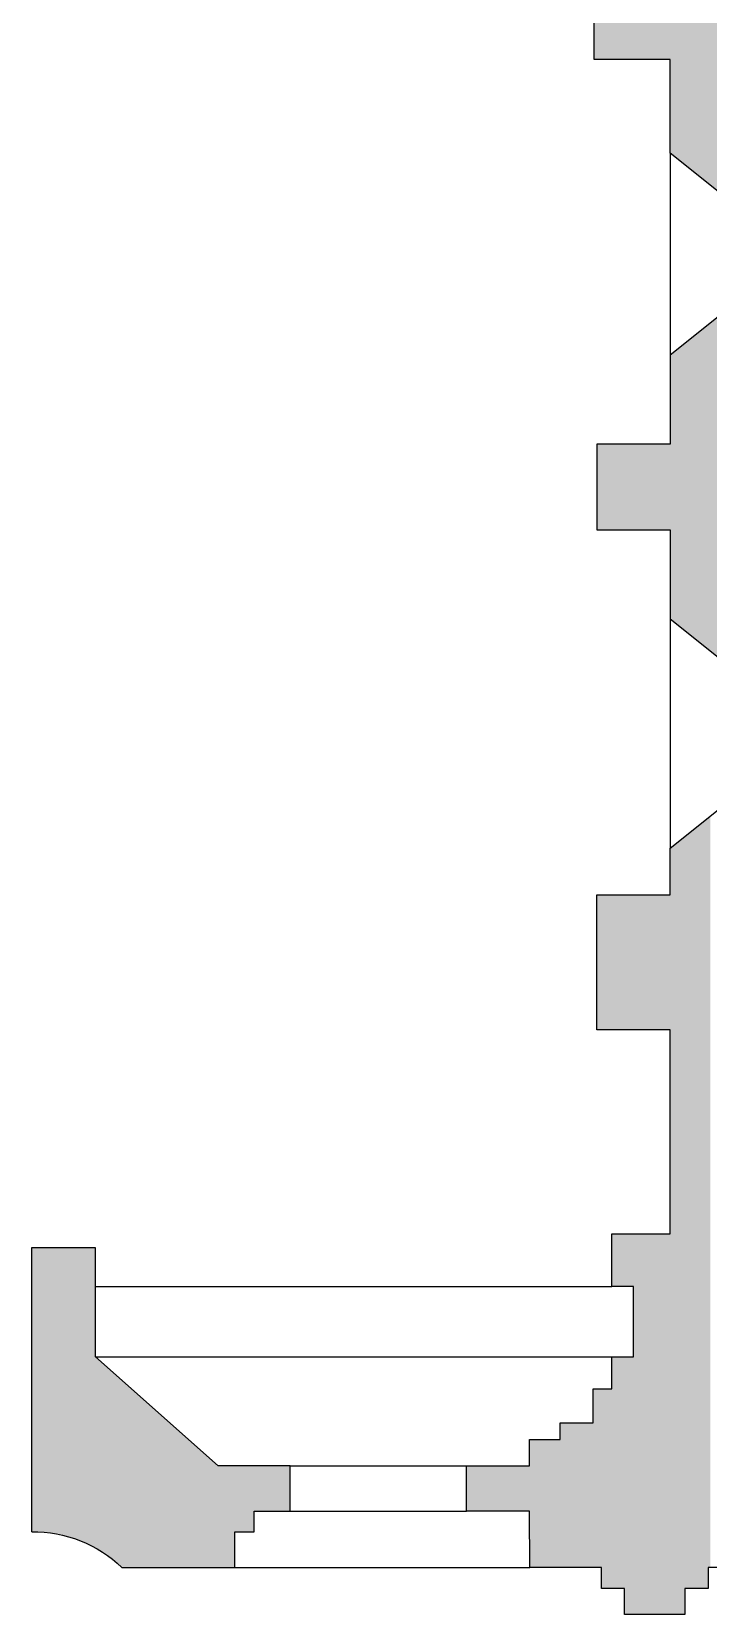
# Model space of a CAD drawing. Extents: x 77 to 121, y -270 to -21.
# Drawn here: x 77.37 to 84.4, y -269.52 to -253.08 of the extents above; entities that cross this region are included whole.
import ezdxf

# ---------------------------------------------------------------- set-up
doc = ezdxf.new("R2010")
doc.units = 0
doc.layers.add('BASE_PLAN', color=7, linetype='CONTINUOUS')
doc.layers.add('POCHE', color=7, linetype='CONTINUOUS')

# ---------------------------------------------------------------- blocks, each defined once
blk = doc.blocks.new('*U27')
at = {"layer": 'POCHE', "linetype": 'CONTINUOUS'}
for points in [[(77.37, -268.66), (77.37, -265.709), (77.37, -265.709)], [(77.37, -268.66), (77.37, -265.709), (77.401, -268.66)], [(77.401, -268.66), (77.37, -265.709), (77.401, -265.709)], [(77.401, -268.66), (77.401, -265.709), (77.433, -268.66)], [(77.433, -268.66), (77.401, -265.709), (77.433, -265.709)], [(77.433, -268.66), (77.433, -265.709), (77.464, -268.661)], [(77.464, -268.661), (77.433, -265.709), (77.464, -265.709)], [(77.464, -268.661), (77.464, -265.709), (77.495, -268.664)], [(77.495, -268.664), (77.464, -265.709), (77.495, -265.709)], [(77.495, -268.664), (77.495, -265.709), (77.527, -268.666)], [(77.527, -268.666), (77.495, -265.709), (77.527, -265.709)], [(77.527, -268.666), (77.527, -265.709), (77.558, -268.67)], [(77.558, -268.67), (77.527, -265.709), (77.558, -265.709)], [(77.558, -268.67), (77.558, -265.709), (77.59, -268.674)], [(77.59, -268.674), (77.558, -265.709), (77.59, -265.709)], [(77.59, -268.674), (77.59, -265.709), (77.621, -268.68)], [(77.621, -268.68), (77.59, -265.709), (77.621, -265.709)], [(77.621, -268.68), (77.621, -265.709), (77.653, -268.686)], [(77.653, -268.686), (77.621, -265.709), (77.653, -265.709)], [(77.653, -268.686), (77.653, -265.709), (77.684, -268.693)], [(77.684, -268.693), (77.653, -265.709), (77.684, -265.709)], [(77.684, -268.693), (77.684, -265.709), (77.715, -268.7)], [(77.715, -268.7), (77.684, -265.709), (77.715, -265.709)], [(77.715, -268.7), (77.715, -265.709), (77.747, -268.709)], [(77.747, -268.709), (77.715, -265.709), (77.747, -265.709)], [(77.747, -268.709), (77.747, -265.709), (77.778, -268.718)], [(77.778, -268.718), (77.747, -265.709), (77.778, -265.709)], [(77.778, -268.718), (77.778, -265.709), (77.808, -268.728)], [(77.808, -268.728), (77.778, -265.709), (77.808, -265.709)], [(77.808, -268.728), (77.808, -265.709), (77.839, -268.739)], [(77.839, -268.739), (77.808, -265.709), (77.839, -265.709)], [(77.839, -268.739), (77.839, -265.709), (77.869, -268.751)], [(77.869, -268.751), (77.839, -265.709), (77.869, -265.709)], [(77.869, -268.751), (77.869, -265.709), (77.9, -268.763)], [(77.9, -268.763), (77.869, -265.709), (77.9, -265.709)], [(77.9, -268.763), (77.9, -265.709), (77.929, -268.776)], [(77.929, -268.776), (77.9, -265.709), (77.929, -265.709)], [(77.929, -268.776), (77.929, -265.709), (77.959, -268.79)], [(77.959, -268.79), (77.929, -265.709), (77.959, -265.709)], [(77.959, -268.79), (77.959, -265.709), (77.988, -268.805)], [(77.988, -268.805), (77.959, -265.709), (77.988, -265.709)], [(77.988, -268.805), (77.988, -265.709), (78.017, -268.82)], [(78.017, -268.82), (77.988, -265.709), (78.017, -265.709)], [(78.017, -268.82), (78.017, -265.709), (78.035, -268.83)], [(78.035, -266.843), (78.017, -265.709), (78.035, -265.709)], [(78.035, -268.83), (78.017, -265.709), (78.035, -266.843)], [(78.035, -268.83), (78.035, -266.843), (78.046, -268.836)], [(78.046, -268.836), (78.035, -266.843), (78.046, -266.852)], [(78.046, -268.836), (78.046, -266.852), (78.074, -268.853)], [(78.074, -268.853), (78.046, -266.852), (78.074, -266.877)], [(78.074, -268.853), (78.074, -266.877), (78.102, -268.87)], [(78.102, -268.87), (78.074, -266.877), (78.102, -266.902)], [(78.102, -268.87), (78.102, -266.902), (78.129, -268.888)], [(78.129, -268.888), (78.102, -266.902), (78.129, -266.926)], [(78.129, -268.888), (78.129, -266.926), (78.156, -268.907)], [(78.156, -268.907), (78.129, -266.926), (78.156, -266.95)], [(78.156, -268.907), (78.156, -266.95), (78.183, -268.926)], [(78.183, -268.926), (78.156, -266.95), (78.183, -266.974)], [(78.183, -268.926), (78.183, -266.974), (78.209, -268.946)], [(78.209, -268.946), (78.183, -266.974), (78.209, -266.997)], [(78.209, -268.946), (78.209, -266.997), (78.234, -268.967)], [(78.234, -268.967), (78.209, -266.997), (78.234, -267.02)], [(78.234, -268.967), (78.234, -267.02), (78.259, -268.988)], [(78.259, -268.988), (78.234, -267.02), (78.259, -267.042)], [(78.259, -268.988), (78.259, -267.042), (78.284, -269.009)], [(78.284, -269.009), (78.259, -267.042), (78.284, -267.064)], [(78.284, -269.009), (78.284, -267.064), (78.307, -269.032)], [(78.307, -269.032), (78.284, -267.064), (78.307, -267.085)], [(78.307, -269.032), (78.307, -267.085), (79.308, -269.032)], [(79.308, -269.032), (78.307, -267.085), (79.308, -267.976)], [(79.308, -269.032), (79.308, -267.976), (79.479, -269.032)], [(79.479, -268.66), (79.308, -267.976), (79.479, -267.976)], [(79.479, -269.032), (79.308, -267.976), (79.479, -268.66)], [(79.479, -268.66), (79.479, -267.976), (79.682, -268.66)], [(79.682, -268.445), (79.479, -267.976), (79.682, -267.976)], [(79.682, -268.66), (79.479, -267.976), (79.682, -268.445)], [(79.682, -268.445), (79.682, -267.976), (80.057, -268.445)], [(80.057, -268.445), (79.682, -267.976), (80.057, -267.976)]]:
    blk.add_solid(points, dxfattribs=at)
blk = doc.blocks.new('*U28')
at = {"layer": 'POCHE', "linetype": 'CONTINUOUS'}
for points in [[(84.42, -269.032), (84.396, -261.244), (84.42, -261.225)], [(84.396, -269.032), (84.155, -261.436), (84.396, -261.244)], [(84.396, -269.032), (84.396, -261.244), (84.42, -269.032)], [(84.155, -269.249), (84.003, -261.558), (84.155, -261.436)], [(84.155, -269.249), (84.155, -261.436), (84.396, -269.249)], [(84.396, -269.249), (84.155, -261.436), (84.396, -269.032)], [(84.003, -262.045), (84.003, -261.558), (84.155, -269.518)], [(84.155, -269.518), (84.003, -261.558), (84.155, -269.249)], [(83.241, -263.445), (83.241, -262.045), (84.003, -263.445)], [(84.003, -263.445), (83.241, -262.045), (84.003, -262.045)], [(84.003, -263.445), (84.003, -262.045), (84.155, -269.518)], [(84.003, -265.565), (84.003, -263.445), (84.155, -269.518)], [(83.396, -266.112), (83.396, -265.565), (83.622, -266.112)], [(83.622, -266.112), (83.396, -265.565), (83.622, -265.565)], [(83.622, -266.112), (83.622, -265.565), (84.003, -269.518)], [(84.003, -269.518), (83.622, -265.565), (84.003, -265.565)], [(84.003, -269.518), (84.003, -265.565), (84.155, -269.518)], [(83.622, -266.843), (83.622, -266.112), (84.003, -269.518)], [(83.396, -267.177), (83.396, -266.843), (83.529, -269.249)], [(83.529, -269.249), (83.396, -266.843), (83.529, -266.843)], [(83.529, -269.249), (83.529, -266.843), (83.622, -269.518)], [(83.622, -269.518), (83.529, -266.843), (83.622, -266.843)], [(83.622, -269.518), (83.622, -266.843), (84.003, -269.518)], [(83.202, -267.53), (83.202, -267.177), (83.288, -269.032)], [(83.288, -269.032), (83.202, -267.177), (83.288, -267.177)], [(83.288, -269.032), (83.288, -267.177), (83.396, -269.249)], [(83.396, -269.249), (83.288, -267.177), (83.396, -267.177)], [(83.396, -269.249), (83.396, -267.177), (83.529, -269.249)], [(82.86, -267.701), (82.86, -267.53), (83.202, -269.032)], [(83.202, -269.032), (82.86, -267.53), (83.202, -267.53)], [(83.202, -269.032), (83.202, -267.53), (83.288, -269.032)], [(82.541, -267.976), (82.541, -267.701), (82.544, -269.032)], [(82.544, -269.032), (82.541, -267.701), (82.544, -267.701)], [(82.544, -269.032), (82.544, -267.701), (82.86, -269.032)], [(82.86, -269.032), (82.544, -267.701), (82.86, -267.701)], [(82.86, -269.032), (82.86, -267.701), (83.202, -269.032)], [(81.887, -268.445), (81.887, -267.976), (82.541, -268.445)], [(82.541, -268.445), (81.887, -267.976), (82.541, -267.976)], [(82.541, -268.445), (82.541, -267.976), (82.544, -269.032)], [(83.288, -269.249), (83.288, -269.032), (83.396, -269.249)], [(83.529, -269.518), (83.529, -269.249), (83.622, -269.518)]]:
    blk.add_solid(points, dxfattribs=at)
blk = doc.blocks.new('*U29')
at = {"layer": 'POCHE', "linetype": 'CONTINUOUS'}
for points in [[(84.553, -259.616), (84.003, -256.438), (84.553, -255.999)], [(84.553, -259.616), (84.553, -255.999), (85.109, -259.183)], [(85.109, -257.68), (84.553, -255.999), (85.109, -256.431)], [(85.109, -259.183), (84.553, -255.999), (85.109, -257.935)], [(85.109, -257.935), (84.553, -255.999), (85.109, -257.68)], [(84.003, -257.363), (84.003, -256.438), (84.553, -259.616)], [(87.893, -258.416), (87.893, -257.268), (87.893, -257.198)], [(87.893, -258.416), (87.893, -257.198), (88.309, -258.416)], [(88.309, -257.379), (87.893, -257.198), (88.309, -257.198)], [(88.309, -258.416), (87.893, -257.198), (88.309, -258.236)], [(88.309, -258.236), (87.893, -257.198), (88.309, -257.379)], [(87.893, -257.935), (87.893, -257.68), (87.893, -257.268)], [(87.893, -257.935), (87.893, -257.268), (87.893, -258.416)], [(83.241, -258.252), (83.241, -257.363), (84.003, -258.252)], [(84.003, -258.252), (83.241, -257.363), (84.003, -257.363)], [(84.003, -258.252), (84.003, -257.363), (84.553, -259.616)], [(88.309, -258.236), (88.309, -257.379), (88.598, -258.236)], [(88.598, -257.65), (88.309, -257.379), (88.598, -257.379)], [(88.598, -258.236), (88.309, -257.379), (88.598, -257.965)], [(88.598, -257.965), (88.309, -257.379), (88.598, -257.65)], [(85.109, -257.935), (85.109, -257.68), (87.893, -257.935)], [(87.893, -257.935), (85.109, -257.68), (87.893, -257.68)], [(87.893, -257.935), (87.893, -257.68), (87.893, -257.935)], [(88.598, -257.965), (88.598, -257.65), (89.006, -257.965)], [(89.006, -257.965), (88.598, -257.65), (89.006, -257.65)], [(84.003, -259.176), (84.003, -258.252), (84.553, -259.616)]]:
    blk.add_solid(points, dxfattribs=at)
blk = doc.blocks.new('*U30')
at = {"layer": 'POCHE', "linetype": 'CONTINUOUS'}
for points in [[(84.957, -251.731), (84.916, -251.128), (84.957, -250.995)], [(84.986, -251.772), (84.957, -250.995), (84.986, -250.904)], [(84.957, -251.731), (84.957, -250.995), (84.986, -251.772)], [(84.986, -251.772), (84.986, -250.904), (85.001, -251.792)], [(85.001, -251.792), (84.986, -250.904), (85.001, -250.909)], [(85.001, -251.792), (85.001, -250.909), (85.047, -251.854)], [(85.047, -251.854), (85.001, -250.909), (85.047, -250.924)], [(85.047, -251.854), (85.047, -250.924), (85.094, -251.915)], [(85.094, -251.915), (85.047, -250.924), (85.094, -250.94)], [(85.094, -251.915), (85.094, -250.94), (85.143, -251.976)], [(85.143, -251.976), (85.094, -250.94), (85.143, -250.957)], [(85.143, -251.976), (85.143, -250.957), (85.194, -252.036)], [(85.194, -252.036), (85.143, -250.957), (85.194, -250.974)], [(85.194, -252.036), (85.194, -250.974), (85.246, -252.095)], [(85.246, -252.095), (85.194, -250.974), (85.246, -250.992)], [(85.246, -252.095), (85.246, -250.992), (85.3, -252.153)], [(85.3, -252.153), (85.246, -250.992), (85.3, -251.01)], [(85.3, -252.153), (85.3, -251.01), (85.355, -252.21)], [(85.355, -252.21), (85.3, -251.01), (85.355, -251.028)], [(85.355, -252.21), (85.355, -251.028), (85.41, -252.265)], [(85.41, -252.265), (85.355, -251.028), (85.41, -251.047)], [(84.916, -251.669), (84.876, -251.254), (84.916, -251.128)], [(84.916, -251.669), (84.916, -251.128), (84.957, -251.731)], [(85.41, -252.265), (85.41, -251.047), (85.467, -252.319)], [(85.467, -252.319), (85.41, -251.047), (85.467, -251.067)], [(85.467, -252.319), (85.467, -251.067), (85.525, -252.372)], [(85.525, -252.372), (85.467, -251.067), (85.525, -251.086)], [(85.525, -252.372), (85.525, -251.086), (85.567, -252.408)], [(85.567, -252.408), (85.525, -251.086), (85.567, -251.1)], [(85.567, -252.408), (85.567, -251.1), (85.583, -252.422)], [(85.583, -252.422), (85.567, -251.1), (85.583, -251.126)], [(85.583, -253.165), (85.583, -251.126), (85.611, -253.165)], [(85.611, -253.165), (85.583, -251.126), (85.611, -251.172)], [(85.611, -253.165), (85.611, -251.172), (85.657, -253.165)], [(85.657, -253.165), (85.611, -251.172), (85.657, -251.242)], [(84.876, -251.608), (84.838, -251.374), (84.876, -251.254)], [(84.876, -251.608), (84.876, -251.254), (84.916, -251.669)], [(85.657, -253.165), (85.657, -251.242), (85.706, -253.165)], [(85.706, -253.165), (85.657, -251.242), (85.706, -251.312)], [(85.706, -253.165), (85.706, -251.312), (85.757, -253.165)], [(85.757, -253.165), (85.706, -251.312), (85.757, -251.38)], [(84.838, -251.547), (84.803, -251.487), (84.838, -251.374)], [(84.838, -251.547), (84.838, -251.374), (84.876, -251.608)], [(85.757, -253.165), (85.757, -251.38), (85.811, -253.165)], [(85.811, -253.165), (85.757, -251.38), (85.811, -251.447)], [(85.811, -253.165), (85.811, -251.447), (85.867, -253.165)], [(85.867, -253.165), (85.811, -251.447), (85.867, -251.512)], [(85.867, -253.165), (85.867, -251.512), (85.926, -253.165)], [(85.926, -253.165), (85.867, -251.512), (85.926, -251.576)], [(85.926, -253.165), (85.926, -251.576), (85.987, -253.165)], [(85.987, -253.165), (85.926, -251.576), (85.987, -251.638)], [(85.987, -253.165), (85.987, -251.638), (86.05, -253.165)], [(86.05, -253.165), (85.987, -251.638), (86.05, -251.699)], [(86.05, -253.165), (86.05, -251.699), (86.115, -253.165)], [(86.115, -253.165), (86.05, -251.699), (86.115, -251.757)], [(86.115, -253.165), (86.115, -251.757), (86.183, -253.165)], [(86.183, -253.165), (86.115, -251.757), (86.183, -251.814)], [(86.183, -253.165), (86.183, -251.814), (86.253, -253.165)], [(86.253, -253.165), (86.183, -251.814), (86.253, -251.868)], [(86.253, -253.165), (86.253, -251.868), (86.324, -253.165)], [(86.324, -253.165), (86.253, -251.868), (86.324, -251.92)], [(86.324, -253.165), (86.324, -251.92), (86.398, -253.165)], [(86.398, -253.165), (86.324, -251.92), (86.398, -251.97)], [(86.398, -253.165), (86.398, -251.97), (86.473, -253.165)], [(86.473, -253.165), (86.398, -251.97), (86.473, -252.018)], [(86.473, -253.165), (86.473, -252.018), (86.549, -253.165)], [(86.549, -253.165), (86.473, -252.018), (86.549, -252.063)], [(86.549, -253.165), (86.549, -252.063), (86.628, -253.165)], [(86.628, -253.165), (86.549, -252.063), (86.628, -252.105)], [(86.628, -253.165), (86.628, -252.105), (86.707, -253.165)], [(86.707, -253.165), (86.628, -252.105), (86.707, -252.145)], [(86.707, -253.165), (86.707, -252.145), (86.788, -253.165)], [(86.788, -253.165), (86.707, -252.145), (86.788, -252.182)], [(86.788, -253.165), (86.788, -252.182), (86.87, -253.165)], [(86.87, -253.165), (86.788, -252.182), (86.87, -252.216)], [(86.87, -253.165), (86.87, -252.216), (86.953, -253.165)], [(86.953, -253.165), (86.87, -252.216), (86.953, -252.248)], [(86.953, -253.165), (86.953, -252.248), (87.037, -253.165)], [(87.037, -253.165), (86.953, -252.248), (87.037, -252.276)], [(87.037, -253.165), (87.037, -252.276), (87.049, -253.165)], [(87.049, -253.165), (87.037, -252.276), (87.049, -252.28)], [(87.049, -253.165), (87.049, -252.28), (87.122, -253.182)], [(87.122, -253.182), (87.049, -252.28), (87.122, -252.302)], [(87.122, -253.182), (87.122, -252.302), (87.137, -253.185)], [(87.137, -253.185), (87.122, -252.302), (87.137, -252.307)], [(87.137, -253.185), (87.137, -252.307), (87.207, -253.199)], [(87.207, -253.199), (87.137, -252.307), (87.207, -252.326)], [(87.207, -253.199), (87.207, -252.326), (87.225, -253.203)], [(87.225, -253.203), (87.207, -252.326), (87.225, -252.33)], [(87.225, -253.203), (87.225, -252.33), (87.292, -253.214)], [(87.292, -253.214), (87.225, -252.33), (87.292, -252.346)], [(87.292, -253.214), (87.292, -252.346), (87.298, -253.215)], [(87.298, -253.215), (87.292, -252.346), (87.298, -252.347)], [(87.298, -253.215), (87.298, -252.347), (87.375, -253.227)], [(87.375, -253.227), (87.298, -252.347), (87.375, -252.363)], [(87.893, -252.41), (87.893, -252.314), (88.283, -253.532)], [(88.283, -252.495), (87.893, -252.314), (88.283, -252.314)], [(88.283, -253.532), (87.893, -252.314), (88.283, -253.352)], [(88.283, -253.352), (87.893, -252.314), (88.283, -252.495)], [(83.214, -253.368), (83.214, -252.422), (84.003, -253.368)], [(84.003, -253.368), (83.214, -252.422), (84.003, -252.422)], [(84.003, -253.368), (84.003, -252.422), (84.553, -254.779)], [(84.553, -254.779), (84.003, -252.422), (84.553, -252.422)], [(84.553, -254.779), (84.553, -252.422), (85.109, -254.347)], [(85.109, -253.165), (84.553, -252.422), (85.109, -252.422)], [(85.109, -254.347), (84.553, -252.422), (85.109, -253.165)], [(85.109, -253.165), (85.109, -252.422), (85.583, -253.165)], [(85.583, -253.165), (85.109, -252.422), (85.583, -252.422)], [(87.375, -253.227), (87.375, -252.363), (87.378, -253.227)], [(87.378, -253.227), (87.375, -252.363), (87.378, -252.363)], [(87.378, -253.227), (87.378, -252.363), (87.455, -253.237)], [(87.455, -253.237), (87.378, -252.363), (87.455, -252.376)], [(87.455, -253.237), (87.455, -252.376), (87.464, -253.237)], [(87.464, -253.237), (87.455, -252.376), (87.464, -252.378)], [(87.464, -253.237), (87.464, -252.378), (87.539, -253.245)], [(87.539, -253.245), (87.464, -252.378), (87.539, -252.388)], [(87.539, -253.245), (87.539, -252.388), (87.551, -253.246)], [(87.551, -253.246), (87.539, -252.388), (87.551, -252.39)], [(87.551, -253.246), (87.551, -252.39), (87.625, -253.252)], [(87.625, -253.252), (87.551, -252.39), (87.625, -252.398)], [(87.625, -253.252), (87.625, -252.398), (87.637, -253.252)], [(87.637, -253.252), (87.625, -252.398), (87.637, -252.399)], [(87.637, -253.252), (87.637, -252.399), (87.713, -253.257)], [(87.713, -253.257), (87.637, -252.399), (87.713, -252.405)], [(87.713, -253.257), (87.713, -252.405), (87.722, -253.257)], [(87.722, -253.257), (87.713, -252.405), (87.722, -252.405)], [(87.722, -253.257), (87.722, -252.405), (87.802, -253.26)], [(87.802, -253.26), (87.722, -252.405), (87.802, -252.409)], [(87.802, -253.26), (87.802, -252.409), (87.808, -253.26)], [(87.808, -253.26), (87.802, -252.409), (87.808, -252.409)], [(87.808, -253.26), (87.808, -252.409), (87.893, -253.262)], [(87.893, -253.262), (87.808, -252.409), (87.893, -252.41)], [(87.893, -253.262), (87.893, -252.41), (88.283, -253.532)], [(88.283, -253.352), (88.283, -252.495), (88.572, -253.352)], [(88.572, -252.766), (88.283, -252.495), (88.572, -252.495)], [(88.572, -253.352), (88.283, -252.495), (88.572, -253.081)], [(88.572, -253.081), (88.283, -252.495), (88.572, -252.766)], [(88.572, -253.081), (88.572, -252.766), (88.98, -253.081)], [(88.98, -253.081), (88.572, -252.766), (88.98, -252.766)], [(87.893, -253.532), (87.893, -253.262), (88.283, -253.532)], [(84.003, -254.34), (84.003, -253.368), (84.553, -254.779)]]:
    blk.add_solid(points, dxfattribs=at)

msp = doc.modelspace()

# ---------------------------------------------------------------- linework, layer by layer
at = {"layer": 'BASE_PLAN'}
for p, q in [((83.214, -253.368), (83.214, -252.422)), ((84.003, -253.368), (83.214, -253.368)), ((84.003, -254.34), (84.003, -253.368)), ((84.553, -254.779), (84.003, -254.34)), ((84.003, -254.34), (84.003, -256.438)), ((84.553, -255.999), (84.003, -256.438)), ((84.553, -255.999), (84.003, -256.438)), ((84.003, -256.438), (84.003, -257.363)), ((84.003, -257.363), (83.241, -257.363)), ((83.241, -257.363), (83.241, -258.252)), ((83.241, -258.252), (84.003, -258.252)), ((84.003, -258.252), (84.003, -259.176)), ((84.003, -259.176), (84.553, -259.616)), ((84.003, -259.176), (84.003, -261.558)), ((84.003, -261.558), (84.553, -261.118)), ((84.003, -262.045), (84.003, -261.558)), ((83.241, -263.445), (83.241, -262.045)), ((83.241, -262.045), (84.003, -262.045)), ((84.003, -263.445), (83.241, -263.445)), ((84.003, -265.565), (84.003, -263.445)), ((83.396, -266.112), (83.396, -265.565)), ((83.396, -265.565), (84.003, -265.565)), ((78.035, -265.709), (77.37, -265.709)), ((77.37, -265.709), (77.37, -268.66)), ((78.035, -266.843), (78.035, -265.709)), ((78.035, -266.112), (83.396, -266.112)), ((83.622, -266.112), (83.396, -266.112)), ((83.622, -266.843), (83.622, -266.112)), ((79.308, -267.976), (78.035, -266.843)), ((78.035, -266.843), (83.396, -266.843)), ((83.396, -267.177), (83.396, -266.843)), ((83.396, -266.843), (83.622, -266.843)), ((83.202, -267.53), (83.202, -267.177)), ((83.202, -267.177), (83.396, -267.177)), ((82.86, -267.701), (82.86, -267.53)), ((82.86, -267.53), (83.202, -267.53)), ((82.541, -267.976), (82.541, -267.701)), ((82.541, -267.701), (82.86, -267.701)), ((80.057, -267.976), (79.308, -267.976)), ((80.057, -268.445), (80.057, -267.976)), ((80.057, -267.976), (81.887, -267.976)), ((81.887, -268.445), (81.887, -267.976)), ((81.887, -267.976), (82.541, -267.976)), ((79.682, -268.66), (79.682, -268.445)), ((79.682, -268.445), (80.057, -268.445)), ((80.057, -268.445), (81.887, -268.445)), ((82.541, -268.445), (81.887, -268.445)), ((82.544, -269.032), (82.541, -268.445)), ((79.479, -269.032), (79.479, -268.66)), ((79.479, -268.66), (79.682, -268.66)), ((78.307, -269.032), (79.479, -269.032)), ((79.479, -269.032), (82.544, -269.032)), ((83.288, -269.032), (82.544, -269.032)), ((83.288, -269.249), (83.288, -269.032)), ((84.654, -269.032), (84.396, -269.032)), ((84.396, -269.032), (84.396, -269.249)), ((83.529, -269.249), (83.288, -269.249)), ((83.529, -269.518), (83.529, -269.249)), ((84.396, -269.249), (84.155, -269.249)), ((84.155, -269.249), (84.155, -269.518)), ((84.155, -269.518), (83.529, -269.518))]:
    msp.add_line(p, q, dxfattribs=at)
at = {"layer": 'BASE_PLAN', "extrusion": (0, 0, -1)}
msp.add_arc((-77.388, -269.984), 1.324, 89.2453, 134.0108, dxfattribs=at)

# ---------------------------------------------------------------- block references
at = {"layer": 'POCHE'}
for name in ['*U30', '*U29', '*U28', '*U27']:
    msp.add_blockref(name, (0, 0), dxfattribs=at)

doc.saveas('drawing.dxf')
